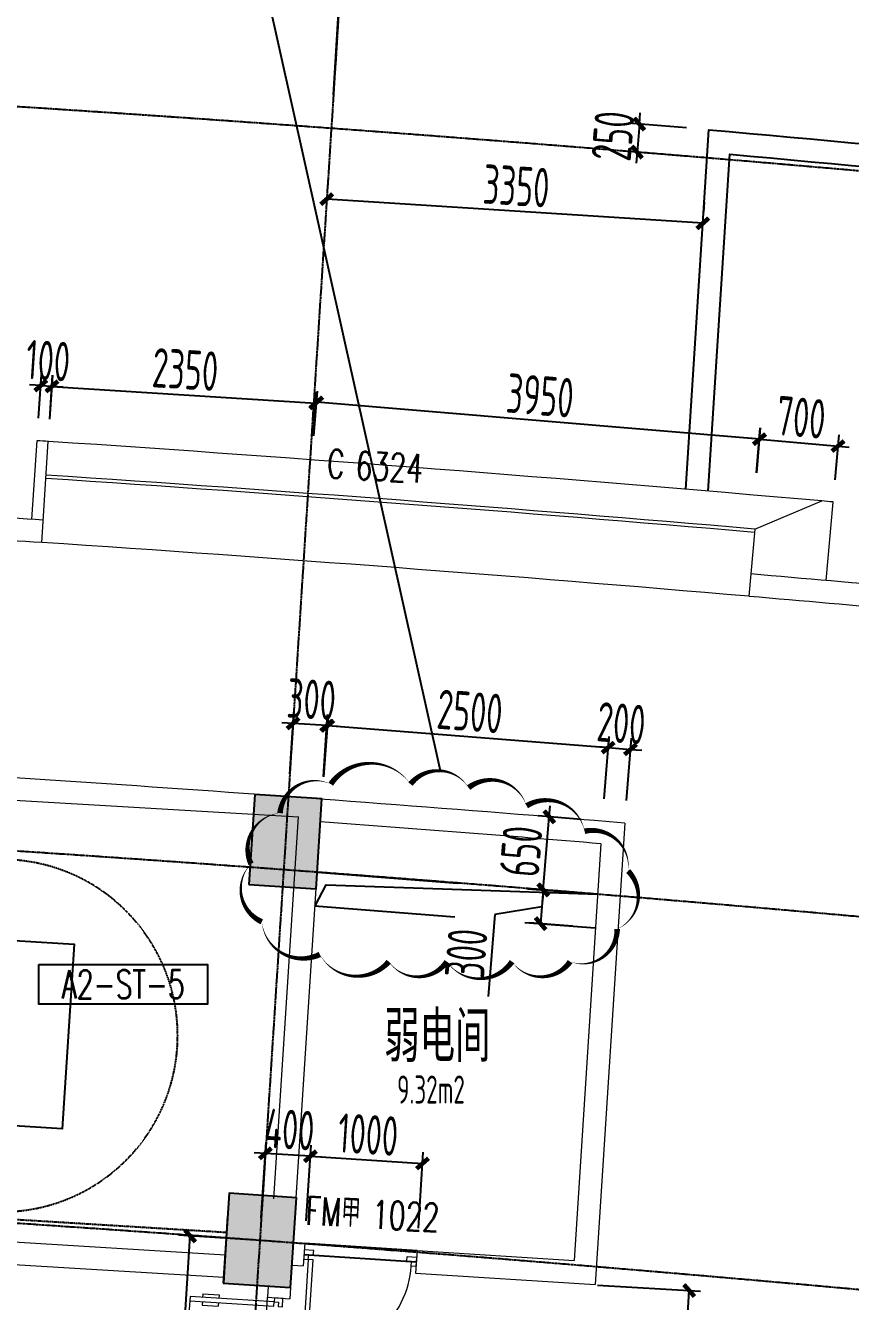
# Model space of a CAD drawing. Header units: millimetres. Extents: x 11515858 to 24947533, y -12784974 to -6116114.
# Drawn here: x 11799658 to 11806993, y -6382167 to -6370831 of the extents above; entities that cross this region are included whole.
import ezdxf
from ezdxf.enums import TextEntityAlignment as Align

# ---------------------------------------------------------------- set-up
doc = ezdxf.new("R2010")
doc.units = ezdxf.units.MM
doc.header["$LTSCALE"] = 10
for name, pattern in [('A2-RG-AXIS$0$CENTER', [2, 1.25, -0.25, 0.25, -0.25]), ('A2-RG-AXIS$0$DOTE', [2.42, 2, -0.2, 0.02, -0.2]), ('A2-RI-F2$0$DOT2', [0.125, 0, -0.125]), ('A2-RI-F2$0$HIDDEN', [0.375, 0.25, -0.125]), ('A2-RV-F2$0$HIDDEN', [0.375, 0.25, -0.125])]:
    doc.linetypes.add(name, pattern=pattern)
for name, color, linetype in [('A2-RB-F2$0$$34$A-DIMS-100', 1, 'Continuous'), ('A2-RB-F2$0$A-DIMS-100', 1, 'Continuous'), ('A2-RD-F2$0$A-1-1-X-toilel$0$A-FIXT', 55, 'Continuous'), ('A2-RG-AXIS$0$A-AXIS', 1, 'Continuous'), ('A2-RG-AXIS$0$A-DIMS-100', 1, 'Continuous'), ('A2-RG-AXIS$0$A-GRID', 1, 'A2-RG-AXIS$0$CENTER'), ('A2-RI-F2$0$$1$A-SYMB-NUMB-T', 4, 'Continuous'), ('A2-RI-F2$0$$3$A-SYMB', 4, 'Continuous'), ('A2-RI-F2$0$A-HOLE', 2, 'Continuous'), ('A2-RI-F2$0$A-ROOF-EDGE', 2, 'Continuous'), ('A2-RI-F2$0$A-STRS', 50, 'Continuous'), ('A2-RI-F2$0$A-SYMB-AREA', 4, 'Continuous'), ('A2-RI-F2$0$A-SYMB-DOOR', 4, 'Continuous'), ('A2-RI-F2$0$A-SYMB-NAME', 4, 'Continuous'), ('A2-RI-F2$0$A-SYMB-VOID', 35, 'Continuous'), ('A2-RS-F2$0$A-HATH-GRAY', 8, 'Continuous'), ('A2-RS-F2$0$A-WALL-CONC', 6, 'Continuous'), ('A2-RV-F2$0$A-HATH', 9, 'Continuous'), ('A2-RV-F2$0$A-SYMB', 4, 'Continuous'), ('A2-RV-F2$0$AUDIT_D_120618114340-341', 1, 'Continuous')]:
    doc.layers.add(name, color=color, linetype=linetype)
for name, color, linetype, lineweight in [('A2-RI-F2$0$A-DOOR', 32, 'Continuous', 5), ('A2-RI-F2$0$A-FLOR-OTLN', 4, 'A2-RI-F2$0$DOT2', 5), ('A2-RI-F2$0$A-FLOR-STRS', 2, 'Continuous', 5), ('A2-RI-F2$0$A-GLAZ', 140, 'Continuous', 5), ('A2-RI-F2$0$A-WALL', 7, 'Continuous', 5), ('A2-RI-F2$0$ECADI-PARCEL NAMES', 2, 'Continuous', 9)]:
    doc.layers.add(name, color=color, linetype=linetype, lineweight=lineweight)
doc.styles.add('A2-RB-F2$0$$0$XD2008', font='hzs.shx', dxfattribs={"width": 0.7, "bigfont": 'hztxt.shx'})
doc.styles.add('A2-RB-F2$0$XD2008', font='hzs.shx', dxfattribs={"width": 0.7, "bigfont": 'hztxt.shx'})
doc.styles.add('A2-RG-AXIS$0$XD2008', font='hzs.shx', dxfattribs={"width": 0.7, "bigfont": 'hztxt.shx'})
doc.styles.add('A2-RI-F2$0$$1$ECADI-TXT', font='simplex.shx', dxfattribs={"bigfont": 'hztxt.shx'})
doc.styles.add('A2-RI-F2$0$ECADI', font='hzs.shx', dxfattribs={"width": 0.7, "bigfont": 'hztxt.shx'})
doc.styles.add('A2-RI-F2$0$ECADI-TXT', font='simplex.shx', dxfattribs={"bigfont": 'hztxt.shx'})
doc.dimstyles.new('A2-RB-F2$0$$0$XD100$0', dxfattribs={"dimscale": 100, "dimtxt": 3.5, "dimasz": 1, "dimexe": 1, "dimexo": 2, "dimgap": 0.5, "dimtad": 1, "dimdec": 0, "dimdsep": 46, "dimtxsty": 'A2-RB-F2$0$$0$XD2008', "dimblk1": 'A2-RB-F2$0$$20$_ArchTick', "dimblk2": 'A2-RB-F2$0$$20$_ArchTick', "dimsah": 1, "dimcen": 2.5, "dimclrt": 4, "dimaunit": 1, "dimadec": 0, "dimazin": 0, "dimtfac": 1, "dimtdec": 0, "dimtix": 1, "dimtmove": 2, "dimatfit": 3, "dimfxl": 0, "dimtolj": 1, "dimtzin": 0, "dimarcsym": 0})
doc.dimstyles.new('A2-RB-F2$0$XD100$0', dxfattribs={"dimscale": 100, "dimtxt": 3.5, "dimasz": 1, "dimexe": 1, "dimexo": 2, "dimgap": 0.5, "dimtad": 1, "dimdec": 0, "dimdsep": 46, "dimtxsty": 'A2-RB-F2$0$XD2008', "dimblk1": 'A2-RB-F2$0$_ArchTick', "dimblk2": 'A2-RB-F2$0$_ArchTick', "dimsah": 1, "dimcen": 2.5, "dimclrt": 4, "dimaunit": 1, "dimadec": 0, "dimazin": 0, "dimtfac": 1, "dimtdec": 0, "dimtix": 1, "dimtmove": 1, "dimatfit": 3, "dimfxl": 0, "dimtolj": 1, "dimtzin": 0, "dimarcsym": 0})
doc.dimstyles.new('A2-RG-AXIS$0$XD150', dxfattribs={"dimscale": 300, "dimtxt": 2.5, "dimasz": 1.5, "dimexe": 1, "dimexo": 2, "dimgap": 0.5, "dimtad": 1, "dimdec": 0, "dimdsep": 46, "dimtxsty": 'A2-RG-AXIS$0$XD2008', "dimcen": 2.5, "dimclrt": 4, "dimaunit": 1, "dimadec": 3, "dimazin": 0, "dimtfac": 1, "dimtdec": 0, "dimtmove": 2, "dimatfit": 3, "dimfxl": 0, "dimtolj": 1, "dimtzin": 0, "dimarcsym": 0})
doc.dimstyles.new('A2-RG-AXIS$0$XD150$0', dxfattribs={"dimscale": 150, "dimtxt": 2.5, "dimasz": 1, "dimexe": 1, "dimexo": 2, "dimgap": 0.5, "dimtad": 1, "dimdec": 0, "dimdsep": 46, "dimtxsty": 'A2-RG-AXIS$0$XD2008', "dimblk": 'A2-RG-AXIS$0$_ArchTick', "dimcen": 2.5, "dimclrt": 4, "dimaunit": 1, "dimadec": 0, "dimazin": 0, "dimtfac": 1, "dimtdec": 0, "dimtmove": 2, "dimatfit": 3, "dimfxl": 0, "dimtolj": 1, "dimtzin": 0, "dimarcsym": 0})

# ---------------------------------------------------------------- blocks, each defined once
blk = doc.blocks.new('A2-RG-AXIS$0$_ArchTick')
at = {"color": 0, "linetype": 'ByBlock', "const_width": 0.4}
blk.add_lwpolyline([(-0.5, -0.5), (0.5, 0.5)], dxfattribs=at)
blk = doc.blocks.new('*D1242')
at = {"layer": 'A2-RG-AXIS$0$A-DIMS-100', "color": 0, "lineweight": -2, "ltscale": 3, "transparency": 16777216}
for p, q in [((11753070, -6371598), (11752455, -6363872)), ((11854556, -6379588), (11856371, -6372053))]:
    blk.add_line(p, q, dxfattribs=at)
blk.add_arc((11778731, -6694179), 331200, 76.44866, 94.54827, dxfattribs=at)
at = {"layer": 'Defpoints', "color": 0, "ltscale": 3, "transparency": 16777216}
for p in [(11822065, -6365826), (11753093, -6371897), (11854485, -6379879), (11778731, -6694179)]:
    blk.add_point(p, dxfattribs=at)
at = {"layer": 'A2-RG-AXIS$0$A-DIMS-100', "color": 0, "lineweight": -2, "ltscale": 3, "transparency": 16777216, "xscale": 150, "yscale": 150, "zscale": 150}
for p, rotation in [((11752467, -6364022), 184.5482656226652), ((11856336, -6372199), 346.4486630674553)]:
    blk.add_blockref('A2-RG-AXIS$0$_ArchTick', p, dxfattribs=dict(at, rotation=rotation))
at = {"layer": 'A2-RG-AXIS$0$A-DIMS-100', "color": 4, "ltscale": 3, "transparency": 16777216, "insert": (11804749, -6363703), "char_height": 375, "attachment_point": 5, "rotation": 355.4985, "style": 'A2-RG-AXIS$0$XD2008'}
blk.add_mtext('\\A1;18°5\'59"', dxfattribs=at)
blk = doc.blocks.new('*D1285')
at = {"layer": 'A2-RG-AXIS$0$A-AXIS', "color": 0, "lineweight": -2, "ltscale": 3, "transparency": 16777216}
for p, q in [((11794812, -6370979), (11795179, -6365018)), ((11795170, -6365167), (11802753, -6365634)), ((11802395, -6371445), (11802762, -6365484))]:
    blk.add_line(p, q, dxfattribs=at)
at = {"layer": 'Defpoints', "color": 0, "ltscale": 3, "transparency": 16777216}
for p in [(11802753, -6365634), (11794794, -6371278), (11802377, -6371745)]:
    blk.add_point(p, dxfattribs=at)
at = {"layer": 'A2-RG-AXIS$0$A-AXIS', "color": 0, "lineweight": -2, "ltscale": 3, "transparency": 16777216, "xscale": 150, "yscale": 150, "zscale": 150}
for p, rotation in [((11795170, -6365167), 176.4788938020491), ((11802753, -6365634), 356.4788938020491)]:
    blk.add_blockref('A2-RG-AXIS$0$_ArchTick', p, dxfattribs=dict(at, rotation=rotation))
at = {"layer": 'A2-RG-AXIS$0$A-AXIS', "color": 4, "ltscale": 3, "transparency": 16777216, "insert": (11798977, -6365139), "char_height": 375, "attachment_point": 5, "rotation": 356.4789, "style": 'A2-RG-AXIS$0$XD2008'}
blk.add_mtext('\\A1;7598', dxfattribs=at)
blk = doc.blocks.new('A2-RV-F2')
at = {"layer": 'A2-RV-F2$0$A-HATH', "linetype": 'A2-RV-F2$0$HIDDEN'}
blk.add_line((11801444, -6381555), (11794460, -6381128), dxfattribs=at)
at = {"layer": 'A2-RV-F2$0$A-SYMB', "linetype": 'A2-RV-F2$0$HIDDEN'}
blk.add_arc((11799446, -6379805), 1565, 266.3212, 86.3212, dxfattribs=at)
at = {"layer": 'A2-RV-F2$0$AUDIT_D_120618114340-341'}
blk.add_lwpolyline([(11796706, -6378786), (11800091, -6378993), (11799985, -6380632), (11798557, -6380545)], dxfattribs=at)
blk = doc.blocks.new('A2-RB-F2$0$$20$_ArchTick')
at = {"color": 0, "linetype": 'ByBlock', "const_width": 0.4}
blk.add_lwpolyline([(-0.5, -0.5), (0.5, 0.5)], dxfattribs=at)
blk = doc.blocks.new('*D1564')
at = {"layer": 'A2-RB-F2$0$$34$A-DIMS-100', "color": 0, "lineweight": -2, "ltscale": 3, "transparency": 16777216}
for p, q in [((11801000, -6383481), (11801122, -6381585)), ((11801841, -6381631), (11801022, -6381578)), ((11801719, -6383527), (11800900, -6383475))]:
    blk.add_line(p, q, dxfattribs=at)
at = {"layer": 'Defpoints', "color": 0, "ltscale": 3, "transparency": 16777216}
for p in [(11801122, -6381585), (11802041, -6381644), (11801919, -6383540)]:
    blk.add_point(p, dxfattribs=at)
at = {"layer": 'A2-RB-F2$0$$34$A-DIMS-100', "color": 0, "lineweight": -2, "ltscale": 3, "transparency": 16777216, "xscale": 100, "yscale": 100, "zscale": 100}
for p, rotation in [((11801122, -6381585), 86.3211735639915), ((11801000, -6383481), 266.3211735639915)]:
    blk.add_blockref('A2-RB-F2$0$$20$_ArchTick', p, dxfattribs=dict(at, rotation=rotation))
at = {"layer": 'A2-RB-F2$0$$34$A-DIMS-100', "color": 4, "ltscale": 3, "transparency": 16777216, "insert": (11800836, -6382518), "char_height": 350, "attachment_point": 5, "rotation": 86.3212, "style": 'A2-RB-F2$0$$0$XD2008'}
blk.add_mtext('\\A1;1900', dxfattribs=at)
blk = doc.blocks.new('A2-RB-F2$0$_ArchTick')
at = {"color": 0, "linetype": 'ByBlock', "const_width": 0.4}
blk.add_lwpolyline([(-0.5, -0.5), (0.5, 0.5)], dxfattribs=at)
blk = doc.blocks.new('*D1750')
at = {"layer": 'A2-RB-F2$0$A-DIMS-100', "color": 0, "lineweight": -2, "transparency": 16777216}
for p, q in [((11804745, -6382022), (11805659, -6382076)), ((11805469, -6383568), (11805559, -6382070)), ((11804655, -6383519), (11805569, -6383574))]:
    blk.add_line(p, q, dxfattribs=at)
at = {"layer": 'Defpoints', "color": 0, "transparency": 16777216}
for p in [(11804545, -6382010), (11805559, -6382070), (11804456, -6383507)]:
    blk.add_point(p, dxfattribs=at)
at = {"layer": 'A2-RB-F2$0$A-DIMS-100', "color": 0, "lineweight": -2, "transparency": 16777216, "xscale": 100, "yscale": 100, "zscale": 100}
for p, rotation in [((11805559, -6382070), 86.5812170971296), ((11805469, -6383568), 266.5812170971296)]:
    blk.add_blockref('A2-RB-F2$0$_ArchTick', p, dxfattribs=dict(at, rotation=rotation))
at = {"layer": 'A2-RB-F2$0$A-DIMS-100', "color": 4, "transparency": 16777216, "insert": (11805290, -6382806), "char_height": 350, "attachment_point": 5, "rotation": 86.5812, "style": 'A2-RB-F2$0$XD2008'}
blk.add_mtext('\\A1;1500', dxfattribs=at)
blk = doc.blocks.new('*D1591')
at = {"layer": 'A2-RB-F2$0$A-DIMS-100', "color": 0, "lineweight": -2, "transparency": 16777216}
for p, q in [((11802349, -6372185), (11802343, -6372273)), ((11805680, -6372588), (11802336, -6372373)), ((11805692, -6372400), (11805686, -6372488))]:
    blk.add_line(p, q, dxfattribs=at)
at = {"layer": 'Defpoints', "color": 0, "transparency": 16777216}
for p in [(11802336, -6372373), (11802336, -6372385), (11805679, -6372600)]:
    blk.add_point(p, dxfattribs=at)
at = {"layer": 'A2-RB-F2$0$A-DIMS-100', "color": 0, "lineweight": -2, "transparency": 16777216, "xscale": 100, "yscale": 100, "zscale": 100}
for p, rotation in [((11802336, -6372373), 176.3211735638214), ((11805680, -6372588), 356.3211735638215)]:
    blk.add_blockref('A2-RB-F2$0$_ArchTick', p, dxfattribs=dict(at, rotation=rotation))
at = {"layer": 'A2-RB-F2$0$A-DIMS-100', "color": 4, "transparency": 16777216, "insert": (11804022, -6372256), "char_height": 350, "attachment_point": 5, "rotation": 356.3212, "style": 'A2-RB-F2$0$XD2008'}
blk.add_mtext('\\A1;3350', dxfattribs=at)
blk = doc.blocks.new('*D1594')
at = {"layer": 'A2-RB-F2$0$A-DIMS-100', "color": 0, "lineweight": -2, "transparency": 16777216}
for p, q in [((11805534, -6371741), (11805016, -6371697)), ((11805116, -6371706), (11805124, -6371606)), ((11805116, -6371706), (11805095, -6371955)), ((11805513, -6371990), (11804995, -6371947)), ((11805095, -6371955), (11805087, -6372055))]:
    blk.add_line(p, q, dxfattribs=at)
at = {"layer": 'Defpoints', "color": 0, "transparency": 16777216}
for p in [(11805733, -6371757), (11805095, -6371955), (11805712, -6372007)]:
    blk.add_point(p, dxfattribs=at)
at = {"layer": 'A2-RB-F2$0$A-DIMS-100', "color": 0, "lineweight": -2, "transparency": 16777216, "xscale": 100, "yscale": 100, "zscale": 100}
for p, rotation in [((11805116, -6371706), 265.2127439376276), ((11805095, -6371955), 85.21274393762765)]:
    blk.add_blockref('A2-RB-F2$0$_ArchTick', p, dxfattribs=dict(at, rotation=rotation))
at = {"layer": 'A2-RB-F2$0$A-DIMS-100', "color": 4, "transparency": 16777216, "insert": (11804881, -6371812), "char_height": 350, "attachment_point": 5, "rotation": 85.2127, "style": 'A2-RB-F2$0$XD2008'}
blk.add_mtext('\\A1;250', dxfattribs=at)
blk = doc.blocks.new('*D1797')
at = {"layer": 'A2-RB-F2$0$$34$A-DIMS-100', "color": 0, "lineweight": -2, "ltscale": 3, "transparency": 16777216}
for p, q in [((11801754, -6381425), (11801798, -6380751)), ((11801791, -6380851), (11801692, -6380845)), ((11802191, -6380877), (11801791, -6380851)), ((11802154, -6381451), (11802197, -6380777)), ((11802191, -6380877), (11802290, -6380883))]:
    blk.add_line(p, q, dxfattribs=at)
at = {"layer": 'Defpoints', "color": 0, "ltscale": 3, "transparency": 16777216}
for p in [(11801791, -6380851), (11801742, -6381625), (11802141, -6381650)]:
    blk.add_point(p, dxfattribs=at)
at = {"layer": 'A2-RB-F2$0$$34$A-DIMS-100', "color": 0, "lineweight": -2, "ltscale": 3, "transparency": 16777216, "xscale": 100, "yscale": 100, "zscale": 100}
for p, rotation in [((11801791, -6380851), 356.3211735637155), ((11802191, -6380877), 176.3211735637155)]:
    blk.add_blockref('A2-RB-F2$0$$20$_ArchTick', p, dxfattribs=dict(at, rotation=rotation))
at = {"layer": 'A2-RB-F2$0$$34$A-DIMS-100', "color": 4, "ltscale": 3, "transparency": 16777216, "insert": (11802005, -6380639), "char_height": 350, "attachment_point": 5, "rotation": 356.3212, "style": 'A2-RB-F2$0$$0$XD2008'}
blk.add_mtext('\\A1;400', dxfattribs=at)
blk = doc.blocks.new('*D1798')
at = {"layer": 'A2-RB-F2$0$$34$A-DIMS-100', "color": 0, "lineweight": -2, "ltscale": 3, "transparency": 16777216}
for p, q in [((11802154, -6381451), (11802197, -6380777)), ((11802191, -6380877), (11803188, -6380941)), ((11803152, -6381515), (11803195, -6380841))]:
    blk.add_line(p, q, dxfattribs=at)
at = {"layer": 'Defpoints', "color": 0, "ltscale": 3, "transparency": 16777216}
for p in [(11803188, -6380941), (11802141, -6381650), (11803139, -6381714)]:
    blk.add_point(p, dxfattribs=at)
at = {"layer": 'A2-RB-F2$0$$34$A-DIMS-100', "color": 0, "lineweight": -2, "ltscale": 3, "transparency": 16777216, "xscale": 100, "yscale": 100, "zscale": 100}
for p, rotation in [((11802191, -6380877), 176.3211735634282), ((11803188, -6380941), 356.3211735634282)]:
    blk.add_blockref('A2-RB-F2$0$$20$_ArchTick', p, dxfattribs=dict(at, rotation=rotation))
at = {"layer": 'A2-RB-F2$0$$34$A-DIMS-100', "color": 4, "ltscale": 3, "transparency": 16777216, "insert": (11802704, -6380684), "char_height": 350, "attachment_point": 5, "rotation": 356.3212, "style": 'A2-RB-F2$0$$0$XD2008'}
blk.add_mtext('\\A1;1000', dxfattribs=at)
blk = doc.blocks.new('*D1961')
at = {"layer": 'A2-RB-F2$0$A-DIMS-100', "color": 0, "lineweight": -2, "transparency": 16777216}
for p, q in [((11799775, -6374320), (11799801, -6373930)), ((11799875, -6374327), (11799900, -6373936)), ((11799794, -6374029), (11799694, -6374023)), ((11799794, -6374029), (11799894, -6374036)), ((11799894, -6374036), (11799994, -6374042))]:
    blk.add_line(p, q, dxfattribs=at)
at = {"layer": 'Defpoints', "color": 0, "transparency": 16777216}
for p in [(11799894, -6374036), (11799762, -6374520), (11799861, -6374526)]:
    blk.add_point(p, dxfattribs=at)
at = {"layer": 'A2-RB-F2$0$A-DIMS-100', "color": 0, "lineweight": -2, "transparency": 16777216, "xscale": 100, "yscale": 100, "zscale": 100}
for p, rotation in [((11799794, -6374029), 356.2178325645555), ((11799894, -6374036), 176.2178325645555)]:
    blk.add_blockref('A2-RB-F2$0$_ArchTick', p, dxfattribs=dict(at, rotation=rotation))
at = {"layer": 'A2-RB-F2$0$A-DIMS-100', "color": 4, "transparency": 16777216, "insert": (11799859, -6373808), "char_height": 350, "attachment_point": 5, "rotation": 356.2178, "style": 'A2-RB-F2$0$XD2008'}
blk.add_mtext('\\A1;100', dxfattribs=at)
blk = doc.blocks.new('*D1962')
at = {"layer": 'A2-RB-F2$0$A-DIMS-100', "color": 0, "lineweight": -2, "transparency": 16777216}
for p, q in [((11802222, -6374477), (11802255, -6374078)), ((11806183, -6374506), (11802247, -6374178)), ((11806158, -6374804), (11806191, -6374406))]:
    blk.add_line(p, q, dxfattribs=at)
at = {"layer": 'Defpoints', "color": 0, "transparency": 16777216}
for p in [(11802247, -6374178), (11802205, -6374676), (11806142, -6375004)]:
    blk.add_point(p, dxfattribs=at)
at = {"layer": 'A2-RB-F2$0$A-DIMS-100', "color": 0, "lineweight": -2, "transparency": 16777216, "xscale": 100, "yscale": 100, "zscale": 100}
for p, rotation in [((11802247, -6374178), 175.2410766052132), ((11806183, -6374506), 355.2410766052132)]:
    blk.add_blockref('A2-RB-F2$0$_ArchTick', p, dxfattribs=dict(at, rotation=rotation))
at = {"layer": 'A2-RB-F2$0$A-DIMS-100', "color": 4, "transparency": 16777216, "insert": (11804234, -6374118), "char_height": 350, "attachment_point": 5, "rotation": 355.2411, "style": 'A2-RB-F2$0$XD2008'}
blk.add_mtext('\\A1;3950', dxfattribs=at)
blk = doc.blocks.new('*D1963')
at = {"layer": 'A2-RB-F2$0$A-DIMS-100', "color": 0, "lineweight": -2, "transparency": 16777216}
for p, q in [((11806159, -6374804), (11806194, -6374406)), ((11806185, -6374506), (11806086, -6374497)), ((11806185, -6374506), (11806882, -6374567)), ((11806856, -6374866), (11806891, -6374467)), ((11806882, -6374567), (11806982, -6374576))]:
    blk.add_line(p, q, dxfattribs=at)
at = {"layer": 'Defpoints', "color": 0, "transparency": 16777216}
for p in [(11806882, -6374567), (11806142, -6375004), (11806839, -6375065)]:
    blk.add_point(p, dxfattribs=at)
at = {"layer": 'A2-RB-F2$0$A-DIMS-100', "color": 0, "lineweight": -2, "transparency": 16777216, "xscale": 100, "yscale": 100, "zscale": 100}
for p, rotation in [((11806185, -6374506), 354.9921464003125), ((11806882, -6374567), 174.9921464003125)]:
    blk.add_blockref('A2-RB-F2$0$_ArchTick', p, dxfattribs=dict(at, rotation=rotation))
at = {"layer": 'A2-RB-F2$0$A-DIMS-100', "color": 4, "transparency": 16777216, "insert": (11806554, -6374312), "char_height": 350, "attachment_point": 5, "rotation": 354.9921, "style": 'A2-RB-F2$0$XD2008'}
blk.add_mtext('\\A1;700', dxfattribs=at)
blk = doc.blocks.new('*D1964')
at = {"layer": 'A2-RB-F2$0$A-DIMS-100', "color": 0, "lineweight": -2, "transparency": 16777216}
for p, q in [((11799874, -6374327), (11799899, -6373937)), ((11799893, -6374037), (11802238, -6374187)), ((11802219, -6374477), (11802244, -6374087))]:
    blk.add_line(p, q, dxfattribs=at)
at = {"layer": 'Defpoints', "color": 0, "transparency": 16777216}
for p in [(11802238, -6374187), (11799861, -6374526), (11802206, -6374676)]:
    blk.add_point(p, dxfattribs=at)
at = {"layer": 'A2-RB-F2$0$A-DIMS-100', "color": 0, "lineweight": -2, "transparency": 16777216, "xscale": 100, "yscale": 100, "zscale": 100}
for p, rotation in [((11799893, -6374037), 176.3463254360431), ((11802238, -6374187), 356.3463254360431)]:
    blk.add_blockref('A2-RB-F2$0$_ArchTick', p, dxfattribs=dict(at, rotation=rotation))
at = {"layer": 'A2-RB-F2$0$A-DIMS-100', "color": 4, "transparency": 16777216, "insert": (11801079, -6373887), "char_height": 350, "attachment_point": 5, "rotation": 356.3463, "style": 'A2-RB-F2$0$XD2008'}
blk.add_mtext('\\A1;2350', dxfattribs=at)
blk = doc.blocks.new('*D1437')
at = {"layer": 'A2-RB-F2$0$A-DIMS-100', "color": 0, "lineweight": -2, "transparency": 16777216}
for p, q in [((11804546, -6378533), (11804161, -6378503)), ((11804261, -6378511), (11804238, -6378810)), ((11803830, -6378728), (11803773, -6379456)), ((11804249, -6378661), (11803830, -6378728)), ((11804522, -6378832), (11804138, -6378802))]:
    blk.add_line(p, q, dxfattribs=at)
at = {"layer": 'Defpoints', "color": 0, "transparency": 16777216}
for p in [(11804745, -6378549), (11804238, -6378810), (11804722, -6378848)]:
    blk.add_point(p, dxfattribs=at)
at = {"layer": 'A2-RB-F2$0$A-DIMS-100', "color": 0, "lineweight": -2, "transparency": 16777216, "xscale": 100, "yscale": 100, "zscale": 100}
for p, rotation in [((11804261, -6378511), 85.51445420286703), ((11804238, -6378810), 265.514454202867)]:
    blk.add_blockref('A2-RB-F2$0$_ArchTick', p, dxfattribs=dict(at, rotation=rotation))
at = {"layer": 'A2-RB-F2$0$A-DIMS-100', "color": 4, "transparency": 16777216, "insert": (11803577, -6379074), "char_height": 350, "attachment_point": 5, "rotation": 85.5145, "style": 'A2-RB-F2$0$XD2008'}
blk.add_mtext('\\A1;300', dxfattribs=at)
blk = doc.blocks.new('*D1438')
at = {"layer": 'A2-RB-F2$0$A-DIMS-100', "color": 0, "lineweight": -2, "transparency": 16777216}
for p, q in [((11804315, -6377861), (11804323, -6377762)), ((11804599, -6377885), (11804215, -6377853)), ((11804262, -6378509), (11804315, -6377861)), ((11804546, -6378533), (11804162, -6378501)), ((11804262, -6378509), (11804254, -6378609))]:
    blk.add_line(p, q, dxfattribs=at)
at = {"layer": 'Defpoints', "color": 0, "transparency": 16777216}
for p in [(11804315, -6377861), (11804799, -6377901), (11804745, -6378549)]:
    blk.add_point(p, dxfattribs=at)
at = {"layer": 'A2-RB-F2$0$A-DIMS-100', "color": 0, "lineweight": -2, "transparency": 16777216, "xscale": 100, "yscale": 100, "zscale": 100}
for p, rotation in [((11804315, -6377861), 265.2882873875389), ((11804262, -6378509), 85.28828738753896)]:
    blk.add_blockref('A2-RB-F2$0$_ArchTick', p, dxfattribs=dict(at, rotation=rotation))
at = {"layer": 'A2-RB-F2$0$A-DIMS-100', "color": 4, "transparency": 16777216, "insert": (11804064, -6378167), "char_height": 350, "attachment_point": 5, "rotation": 85.2883, "style": 'A2-RB-F2$0$XD2008'}
blk.add_mtext('\\A1;650', dxfattribs=at)
blk = doc.blocks.new('*D1439')
at = {"layer": 'A2-RB-F2$0$A-DIMS-100', "color": 0, "lineweight": -2, "transparency": 16777216}
for p, q in [((11804838, -6377246), (11804738, -6377239)), ((11804802, -6377702), (11804846, -6377147)), ((11804838, -6377246), (11805037, -6377262)), ((11805002, -6377717), (11805045, -6377162)), ((11805037, -6377262), (11805137, -6377270))]:
    blk.add_line(p, q, dxfattribs=at)
at = {"layer": 'Defpoints', "color": 0, "transparency": 16777216}
for p in [(11805037, -6377262), (11804787, -6377901), (11804986, -6377917)]:
    blk.add_point(p, dxfattribs=at)
at = {"layer": 'A2-RB-F2$0$A-DIMS-100', "color": 0, "lineweight": -2, "transparency": 16777216, "xscale": 100, "yscale": 100, "zscale": 100}
for p, rotation in [((11804838, -6377246), 355.5251322163591), ((11805037, -6377262), 175.525132216359)]:
    blk.add_blockref('A2-RB-F2$0$_ArchTick', p, dxfattribs=dict(at, rotation=rotation))
at = {"layer": 'A2-RB-F2$0$A-DIMS-100', "color": 4, "transparency": 16777216, "insert": (11804955, -6377030), "char_height": 350, "attachment_point": 5, "rotation": 355.5251, "style": 'A2-RB-F2$0$XD2008'}
blk.add_mtext('\\A1;200', dxfattribs=at)
blk = doc.blocks.new('*D1440')
at = {"layer": 'A2-RB-F2$0$A-DIMS-100', "color": 0, "lineweight": -2, "transparency": 16777216}
for p, q in [((11802037, -6377031), (11801937, -6377025)), ((11802008, -6377483), (11802043, -6376932)), ((11802307, -6377502), (11802343, -6376951)), ((11802336, -6377051), (11802037, -6377031)), ((11802336, -6377051), (11802436, -6377057))]:
    blk.add_line(p, q, dxfattribs=at)
at = {"layer": 'Defpoints', "color": 0, "transparency": 16777216}
for p in [(11802037, -6377031), (11801995, -6377683), (11802294, -6377702)]:
    blk.add_point(p, dxfattribs=at)
at = {"layer": 'A2-RB-F2$0$A-DIMS-100', "color": 0, "lineweight": -2, "transparency": 16777216, "xscale": 100, "yscale": 100, "zscale": 100}
for p, rotation in [((11802037, -6377031), 356.3211735637317), ((11802336, -6377051), 176.3211735637317)]:
    blk.add_blockref('A2-RB-F2$0$_ArchTick', p, dxfattribs=dict(at, rotation=rotation))
at = {"layer": 'A2-RB-F2$0$A-DIMS-100', "color": 4, "transparency": 16777216, "insert": (11802201, -6376817), "char_height": 350, "attachment_point": 5, "rotation": 356.3212, "style": 'A2-RB-F2$0$XD2008'}
blk.add_mtext('\\A1;300', dxfattribs=at)
blk = doc.blocks.new('*D1441')
at = {"layer": 'A2-RB-F2$0$A-DIMS-100', "color": 0, "lineweight": -2, "transparency": 16777216}
for p, q in [((11802310, -6377507), (11802353, -6376952)), ((11802345, -6377051), (11804838, -6377246)), ((11804802, -6377702), (11804846, -6377147))]:
    blk.add_line(p, q, dxfattribs=at)
at = {"layer": 'Defpoints', "color": 0, "transparency": 16777216}
for p in [(11804838, -6377246), (11802294, -6377706), (11804787, -6377901)]:
    blk.add_point(p, dxfattribs=at)
at = {"layer": 'A2-RB-F2$0$A-DIMS-100', "color": 0, "lineweight": -2, "transparency": 16777216, "xscale": 100, "yscale": 100, "zscale": 100}
for p, rotation in [((11802345, -6377051), 175.5251320610947), ((11804838, -6377246), 355.5251320610947)]:
    blk.add_blockref('A2-RB-F2$0$_ArchTick', p, dxfattribs=dict(at, rotation=rotation))
at = {"layer": 'A2-RB-F2$0$A-DIMS-100', "color": 4, "transparency": 16777216, "insert": (11803609, -6376925), "char_height": 350, "attachment_point": 5, "rotation": 355.5251, "style": 'A2-RB-F2$0$XD2008'}
blk.add_mtext('\\A1;2500', dxfattribs=at)
blk = doc.blocks.new('A2-RD-F2')
at = {"layer": 'A2-RD-F2$0$A-1-1-X-toilel$0$A-FIXT'}
blk.add_line((11801455, -6381406), (11801418, -6382005), dxfattribs=at)
blk = doc.blocks.new('A2-RS-F2')
at = {"layer": 'A2-RS-F2$0$A-HATH-GRAY', "ltscale": 3}
h = blk.add_hatch(color=256, dxfattribs=at)
h.paths.add_polyline_path([(11780371, -6378133), (11781371, -6378140), (11781380, -6376840), (11780380, -6376833)])
h.paths.add_polyline_path([(11771295, -6378216), (11772295, -6378194), (11772267, -6376895), (11771267, -6376916)])
h.paths.add_polyline_path([(11789445, -6378310), (11790445, -6378346), (11790491, -6377046), (11789491, -6377011)])
h.paths.add_polyline_path([(11794061, -6377996), (11794660, -6378034), (11794711, -6377236), (11794112, -6377197)])
h.paths.add_polyline_path([(11762226, -6378560), (11763225, -6378509), (11763159, -6377211), (11762160, -6377261)])
h.paths.add_polyline_path([(11756054, -6378846), (11756851, -6378783), (11756756, -6377587), (11755959, -6377650)])
h.paths.add_polyline_path([(11801644, -6378462), (11802243, -6378500), (11802294, -6377702), (11801696, -6377663)])
h.paths.add_polyline_path([(11751557, -6379698), (11752355, -6379635), (11752220, -6377940), (11751422, -6378003)])
h.paths.add_polyline_path([(11807664, -6379406), (11808460, -6379480), (11808572, -6378285), (11807775, -6378211)])
h.paths.add_polyline_path([(11816585, -6380403), (11817577, -6380525), (11817736, -6379235), (11816743, -6379113)])
h.paths.add_polyline_path([(11825579, -6381619), (11826568, -6381768), (11826763, -6380483), (11825774, -6380333)])
h.paths.add_polyline_path([(11793833, -6381539), (11794432, -6381577), (11794483, -6380779), (11793885, -6380740)])
h.paths.add_polyline_path([(11801417, -6382005), (11802015, -6382043), (11802067, -6381245), (11801468, -6381206)])
h.paths.add_polyline_path([(11834536, -6383085), (11835520, -6383263), (11835752, -6381984), (11834768, -6381806)])
h.paths.add_polyline_path([(11843442, -6384837), (11844420, -6385043), (11844688, -6383771), (11843710, -6383565)])
h.paths.add_polyline_path([(11849707, -6386048), (11850486, -6386227), (11850721, -6385255), (11849941, -6385076)])
h.paths.add_polyline_path([(11756691, -6386871), (11757489, -6386806), (11757394, -6385612), (11756597, -6385675)])
h.paths.add_polyline_path([(11752176, -6387474), (11752973, -6387410), (11752838, -6385716), (11752041, -6385779)])
h.paths.add_polyline_path([(11854132, -6387107), (11854912, -6387286), (11855146, -6386314), (11854366, -6386134)])
h.paths.add_polyline_path([(11793236, -6390821), (11793835, -6390859), (11793887, -6390061), (11793288, -6390022)])
h.paths.add_polyline_path([(11800820, -6391286), (11801419, -6391324), (11801470, -6390526), (11800871, -6390487)])
h.paths.add_polyline_path([(11847832, -6393825), (11848612, -6394005), (11848846, -6393033), (11848067, -6392853)])
h.paths.add_polyline_path([(11780263, -6394032), (11781263, -6394039), (11781272, -6392739), (11780272, -6392732)])
h.paths.add_polyline_path([(11771644, -6394112), (11772644, -6394090), (11772615, -6392791), (11771616, -6392812)])
h.paths.add_polyline_path([(11788881, -6394200), (11789880, -6394236), (11789926, -6392936), (11788927, -6392901)])
h.paths.add_polyline_path([(11793009, -6394364), (11793607, -6394402), (11793659, -6393604), (11793060, -6393565)])
h.paths.add_polyline_path([(11763031, -6394440), (11764030, -6394389), (11763964, -6393090), (11762965, -6393141)])
h.paths.add_polyline_path([(11757323, -6394797), (11758120, -6394731), (11758025, -6393537), (11757227, -6393600)])
h.paths.add_polyline_path([(11800592, -6394829), (11801191, -6394867), (11801242, -6394069), (11800643, -6394030)])
h.paths.add_polyline_path([(11852257, -6394884), (11853037, -6395064), (11853271, -6394091), (11852492, -6393912)])
h.paths.add_polyline_path([(11752786, -6395149), (11753584, -6395086), (11753449, -6393391), (11752652, -6393455)])
h.paths.add_polyline_path([(11806189, -6395237), (11806985, -6395311), (11807096, -6394116), (11806300, -6394042)])
h.paths.add_polyline_path([(11814656, -6396186), (11815648, -6396307), (11815806, -6395017), (11814813, -6394896)])
h.paths.add_polyline_path([(11823198, -6397340), (11824186, -6397490), (11824381, -6396205), (11823392, -6396055)])
h.paths.add_polyline_path([(11831682, -6398729), (11832663, -6398921), (11832913, -6397645), (11831931, -6397453)])
h.paths.add_polyline_path([(11840164, -6400383), (11841142, -6400589), (11841411, -6399317), (11840432, -6399110)])
edge = h.paths.add_edge_path()
edge.add_arc((11772286, -6400549), 450, 0, 360)
edge = h.paths.add_edge_path()
edge.add_arc((11789152, -6400664), 450, 0, 360)
edge = h.paths.add_edge_path()
edge.add_arc((11763857, -6400856), 450, 0, 360)
h.paths.add_polyline_path([(11845946, -6401652), (11846725, -6401831), (11846960, -6400859), (11846180, -6400679)])
edge = h.paths.add_edge_path()
edge.add_arc((11797576, -6401084), 450, 0, 360)
edge = h.paths.add_edge_path()
edge.add_arc((11755441, -6401404), 451, 0, 360)
edge = h.paths.add_edge_path()
edge.add_arc((11805984, -6401746), 450, 0, 360)
h.paths.add_polyline_path([(11850371, -6402710), (11851151, -6402890), (11851385, -6401917), (11850605, -6401738)])
edge = h.paths.add_edge_path()
edge.add_arc((11814369, -6402649), 450, 0, 360)
edge = h.paths.add_edge_path()
edge.add_arc((11822726, -6403793), 450, 0, 360)
edge = h.paths.add_edge_path()
edge.add_arc((11831046, -6405176), 450, 0, 360)
edge = h.paths.add_edge_path()
edge.add_arc((11839323, -6406797), 451, 0, 360)
edge = h.paths.add_edge_path()
edge.add_arc((11847549, -6408655), 451, 0, 360)
edge = h.paths.add_edge_path()
edge.add_arc((11780719, -6400485), 450, 0, 360)
at = {"layer": 'A2-RS-F2$0$A-WALL-CONC'}
for points in [[(11801644, -6378462), (11802243, -6378500), (11802294, -6377702), (11801696, -6377663)], [(11801417, -6382005), (11802015, -6382043), (11802067, -6381245), (11801468, -6381206)]]:
    blk.add_3dface(points, dxfattribs=at)
blk = doc.blocks.new('A2-RI-F2$0$Big Bay 1')
at = {"layer": 'A2-RI-F2$0$A-FLOR-OTLN', "linetype": 'Continuous'}
for radius, start in [(320350, 84.98421), (319450, 85.08669)]:
    blk.add_arc((-21072, -318754), radius, start, 86.21783, dxfattribs=at)
at = {"layer": 'A2-RI-F2$0$A-GLAZ'}
for radius, start in [(320020, 85.08669), (320050, 85.08652)]:
    blk.add_arc((-21072, -318754), radius, start, 86.21783, dxfattribs=at)
at = {"layer": 'A2-RI-F2$0$A-WALL'}
for p, q in [((-87, 206), (-40, 905)), ((0, 0), (59, 898)), ((6340, 119), (6936, 369)), ((6975, -337), (7036, 360)), ((6340, 119), (6288, -478))]:
    blk.add_line(p, q, dxfattribs=at)
for start, end in [(86.21783, 86.23572), (84.96632, 84.98421)]:
    blk.add_arc((-21072, -318754), 320350, start, end, dxfattribs=at)
blk = doc.blocks.new('A2-RI-F2$0$door-1000')
for p, q in [((0.649, 0.647), (0.708, 0.706)), ((0.708, 0.706), (0.708, 0.706)), ((0.708, 0.706), (0.767, 0.647)), ((0.679, 0.618), (0.649, 0.647)), ((0.708, 0.647), (0.679, 0.618)), ((0.738, 0.617), (0.708, 0.647)), ((0.767, 0.647), (0.738, 0.617)), ((0.059, 0.059), (0, 0)), ((0, 0), (0.059, -0.059)), ((0, 0), (0, 0)), ((0.088, 0.029), (0.059, 0.059)), ((0.059, 0), (0.088, 0.029)), ((0.088, -0.03), (0.059, 0)), ((0.059, -0.059), (0.088, -0.03)), ((0.118, 0), (0.088, -0.03)), ((0.088, -0.03), (0.677, -0.62)), ((0.706, -0.59), (0.118, 0)), ((0.451, -0.443), (0.476, -0.418)), ((0.505, -0.389), (0.53, -0.364)), ((0.564, -0.557), (0.589, -0.532)), ((0.618, -0.502), (0.643, -0.477)), ((0.677, -0.62), (0.706, -0.59))]:
    blk.add_line(p, q)
at = {"lineweight": 13}
for p, q in [((0.564, -0.557), (0.451, -0.443)), ((0.643, -0.477), (0.53, -0.364))]:
    blk.add_line(p, q, dxfattribs=at)
blk.add_arc((0.148, 0.028), 0.833, 312.035, 44.9727, dxfattribs=at)
blk = doc.blocks.new('A2-RI-F2$0$5erhfh')
at = {"layer": 'A2-RI-F2$0$A-SYMB-AREA', "style": 'A2-RI-F2$0$ECADI', "width": 0.7}
blk.add_attdef('340M2', text='', height=2.5, dxfattribs=at).set_placement((0, 1.25), align=Align.MIDDLE_LEFT)
at = {"layer": 'A2-RI-F2$0$A-SYMB-NAME', "style": 'A2-RI-F2$0$ECADI', "width": 0.7}
blk.add_attdef('CHINESENAME', (-12.29, 3.09), '', height=4.5, dxfattribs=at)
blk = doc.blocks.new('A2-RI-F2$0$$1$ECADI-TAG-CODE')
at = {"layer": 'A2-RI-F2$0$$1$A-SYMB-NUMB-T', "color": 1}
blk.add_lwpolyline([(0, 3.5), (15, 3.5), (15, 0), (0, 0)], close=True, dxfattribs=at)
at = {"layer": 'A2-RI-F2$0$$1$A-SYMB-NUMB-T', "style": 'A2-RI-F2$0$$1$ECADI-TXT', "width": 0.7}
blk.add_attdef('CODE', text='', height=2.5, dxfattribs=at).set_placement((7.5, 1.75), align=Align.MIDDLE_CENTER)
blk = doc.blocks.new('A2-RI-F2$0$ECADI-TAG-DOOR')
blk = doc.blocks.new('A2-RG-AXIS')
at = {"layer": 'A2-RG-AXIS$0$A-GRID', "linetype": 'A2-RG-AXIS$0$DOTE'}
blk.add_line((11802922, -6363265.7), (11800933.1, -6394199.2), dxfattribs=at)
for radius in [323300, 316700, 313400]:
    blk.add_arc((11778730.7, -6694178.7), radius, 75.589285, 95.407644, dxfattribs=at)
at = {"layer": 'A2-RG-AXIS$0$A-AXIS', "ltscale": 3}
dim = blk.add_aligned_dim(p1=(11794793.5, -6371278), p2=(11802376.9, -6371744.6), distance=6122.3, dimstyle='A2-RG-AXIS$0$XD150$0', dxfattribs=at)
dim.commit()
dim.dimension.update_dxf_attribs({"geometry": '*D1285', "text_midpoint": (11798977.3, -6365138.5)})
at = {"layer": 'A2-RG-AXIS$0$A-DIMS-100', "ltscale": 3}
dim = blk.add_angular_dim_3p(base=(11822064.9, -6365825.9), center=(11778730.7, -6694178.7), p1=(11854485.2, -6379879.3), p2=(11753093.4, -6371896.8), dimstyle='A2-RG-AXIS$0$XD150', override={"dimscale": 150, "dimasz": 1, "dimblk": 'A2-RG-AXIS$0$_ArchTick', "dimadec": 4}, dxfattribs=at)
dim.commit()
dim.dimension.update_dxf_attribs({"geometry": '*D1242', "text_midpoint": (11804748.6, -6363703.1)})
blk = doc.blocks.new('A2-RB-F2')
at = {"layer": 'A2-RB-F2$0$$34$A-DIMS-100', "ltscale": 3}
for p1, p2, distance, picture, middle in [((11802140.8, -6381650.3), (11801741.6, -6381624.6), -775.2, '*D1797', (11802005.4, -6380639.3)), ((11802140.8, -6381650.3), (11803138.7, -6381714.4), 775.2, '*D1798', (11802703.9, -6380684.2)), ((11801919.1, -6383540.1), (11802041, -6381643.9), 920.9, '*D1564', (11800836.5, -6382518.5))]:
    dim = blk.add_aligned_dim(p1=p1, p2=p2, distance=distance, dimstyle='A2-RB-F2$0$$0$XD100$0', dxfattribs=at)
    dim.commit()
    dim.dimension.update_dxf_attribs({"geometry": picture, "text_midpoint": middle})
at = {"layer": 'A2-RB-F2$0$A-DIMS-100'}
for p1, p2, distance, picture, middle in [((11805733, -6371757.5), (11805712.1, -6372006.6), -619.1, '*D1594', (11804881.3, -6371811.6)), ((11805678.8, -6372599.7), (11802335.7, -6372384.8), -11.8, '*D1591', (11804022.5, -6372255.9)), ((11799761.6, -6374519.8), (11799861.4, -6374526.4), 491.6, '*D1961', (11799858.7, -6373808.1)), ((11799861.4, -6374526.4), (11802206.4, -6374676.2), 490.6, '*D1964', (11801079.5, -6373887.2)), ((11806141.6, -6375003.7), (11802205.4, -6374676), -499.9, '*D1962', (11804233.6, -6374117.5)), ((11806141.6, -6375003.7), (11806838.9, -6375064.8), 499.9, '*D1963', (11806553.5, -6374312.2)), ((11802294.5, -6377701.9), (11801995.1, -6377682.6), -652.5, '*D1440', (11802201.1, -6376816.5)), ((11802294.1, -6377706), (11804786.8, -6377901.1), 656.6, '*D1441', (11803609.2, -6376924.6)), ((11804786.8, -6377901.1), (11804986.2, -6377916.7), 656.6, '*D1439', (11804955.3, -6377030)), ((11804745.2, -6378549), (11804798.6, -6377901.2), 485.1, '*D1438', (11804064.2, -6378166.7)), ((11804455.6, -6383507.4), (11804545.1, -6382009.8), -1015.7, '*D1750', (11805289.6, -6382805.8))]:
    dim = blk.add_aligned_dim(p1=p1, p2=p2, distance=distance, dimstyle='A2-RB-F2$0$XD100$0', dxfattribs=at)
    dim.commit()
    dim.dimension.update_dxf_attribs({"geometry": picture, "text_midpoint": middle})
dim = blk.add_linear_dim(base=(11804237.5, -6378810.1), p1=(11804745.2, -6378549), p2=(11804721.7, -6378848.1), angle=265.51445, dimstyle='A2-RB-F2$0$XD100$0', dxfattribs=at)
dim.commit()
dim.dimension.update_dxf_attribs({"geometry": '*D1437', "text_midpoint": (11803825.8, -6378777.8), "dimtype": 129})
blk = doc.blocks.new('A2-RI-F2')
at = {"layer": 'A2-RI-F2$0$A-HOLE', "linetype": 'A2-RI-F2$0$HIDDEN', "ltscale": 500}
for p, q in [((11802253, -6378353), (11804745, -6378549)), ((11802229, -6378653), (11804722, -6378848))]:
    blk.add_line(p, q, dxfattribs=at)
at = {"layer": 'A2-RI-F2$0$A-ROOF-EDGE'}
for points in [[(11805528, -6374951), (11805733, -6371757, -0.006311), (11817297, -6372935), (11817357, -6372439, -0.024818), (11849206, -6377885), (11848174, -6382163)], [(11805727, -6374968), (11805919, -6371975, -0.006307), (11817471, -6373156), (11817532, -6372662, -0.024061), (11848967, -6378022), (11847979, -6382120)]]:
    blk.add_lwpolyline(points, format="xyb", dxfattribs=at)
at = {"layer": 'A2-RI-F2$0$A-STRS'}
for p, q in [((11802141, -6381650), (11803139, -6381714)), ((11802134, -6381750), (11803132, -6381814))]:
    blk.add_line(p, q, dxfattribs=at)
at = {"layer": 'A2-RI-F2$0$A-SYMB-VOID', "ltscale": 500}
blk.add_lwpolyline([(11802233, -6378653), (11802332, -6378465), (11804745, -6378549)], dxfattribs=at)
at = {"layer": 'A2-RI-F2$0$A-WALL'}
for p, q in [((11796294, -6377522), (11802084, -6377862)), ((11801867, -6381255), (11802084, -6377862)), ((11802066, -6381247), (11802281, -6377904)), ((11804986, -6377917), (11804723, -6382017)), ((11804774, -6378100), (11804536, -6381804)), ((11801432, -6381755), (11794447, -6381328)), ((11801420, -6381955), (11794435, -6381527)), ((11802041, -6381644), (11802141, -6381650)), ((11802141, -6381650), (11802128, -6381850)), ((11803139, -6381714), (11803126, -6381914)), ((11803139, -6381714), (11804536, -6381804)), ((11802028, -6381843), (11802128, -6381850)), ((11803126, -6381914), (11804723, -6382017)), ((11801816, -6382030), (11801809, -6382130)), ((11801809, -6382130), (11802009, -6382143)), ((11802015, -6382043), (11802009, -6382143))]:
    blk.add_line(p, q, dxfattribs=at)
for radius, start, end in [(319650, 86.21796, 86.62933), (319450, 86.21796, 86.62933), (319650, 84.57287, 85.08682), (319450, 84.57287, 85.08682), (317350, 85.25429, 86.82532), (317150, 85.28975, 85.74144)]:
    blk.add_arc((11778731, -6694179), radius, start, end, dxfattribs=at)
at = {"layer": 'A2-RI-F2$0$ECADI-PARCEL NAMES'}
blk.add_line((11801752, -6383028), (11801809, -6382130), dxfattribs=at)
at = {"layer": 'Defpoints', "color": 3}
blk.add_line((11803348, -6377452), (11797759, -6352383), dxfattribs=at)
blk.add_lwpolyline([(11803081, -6377570, 0, 50, 0.520567), (11802372, -6377570, 0, 50, 0.520567), (11802372, -6377570, 0, 50, 0.520567), (11801921, -6377828, 0, 50, 0.520567), (11801921, -6377828, 0, 50, 0.520567), (11801663, -6378279, 0, 50, 0.520567), (11801663, -6378279, 0, 50, 0.520567), (11801759, -6378794, 0, 50, 0.520567), (11801759, -6378794, 0, 50, 0.520567), (11802275, -6379084, 0, 50, 0.520567), (11802275, -6379084, 0, 50, 0.520567), (11802888, -6379148, 0, 50, 0.520567), (11802888, -6379148, 0, 50, 0.520567), (11803404, -6379148, 0, 50, 0.520567), (11803404, -6379148, 0, 50, 0.520567), (11803984, -6379148, 0, 50, 0.520567), (11803984, -6379148, 0, 50, 0.520567), (11804500, -6379148, 0, 50, 0.520567), (11804500, -6379148, 0, 50, 0.520567), (11804919, -6378858, 0, 50, 0.520567), (11804919, -6378858, 0, 50, 0.520567), (11805016, -6378343, 0, 50, 0.520567), (11805016, -6378343, 0, 50, 0.520567), (11804629, -6377989, 0, 50, 0.520567), (11804629, -6377989, 0, 50, 0.520567), (11804113, -6377763, 0, 50, 0.520567), (11804113, -6377763, 0, 50, 0.520567), (11803597, -6377602, 0, 50, 0.520567), (11803597, -6377602, 0, 50, 0.520567), (11803081, -6377570, 0, 0, 0)], format="xyseb", dxfattribs=at)
for name, p in [('A2-RS-F2', (0, 0)), ('A2-RI-F2$0$Big Bay 1', (11799802, -6375424))]:
    blk.add_blockref(name, p)
ref = blk.add_blockref('A2-RI-F2$0$5erhfh', (11804076, -6380348), dxfattribs=dict(xscale=100, yscale=100, zscale=100))
ref.add_attrib('340M2', '9.32m2', (11802962, -6380409), dxfattribs={"layer": 'A2-RI-F2$0$A-SYMB-AREA', "height": 250, "style": 'A2-RI-F2$0$ECADI', "width": 0.7})
ref.add_attrib('CHINESENAME', '弱电间', (11802847, -6380039), dxfattribs={"layer": 'A2-RI-F2$0$A-SYMB-NAME', "height": 450, "style": 'A2-RI-F2$0$ECADI', "width": 0.7})
at = {"layer": 'A2-RI-F2$0$$3$A-SYMB', "xscale": 100.0000000093132, "yscale": 100.0000000093132, "zscale": 100.0000000093132}
blk.add_blockref('A2-RI-F2$0$$1$ECADI-TAG-CODE', (11799776, -6379524), dxfattribs=at).add_auto_attribs({'CODE': 'A2-ST-5'})
at = {"layer": 'A2-RI-F2$0$A-DOOR'}
for p, xscale, yscale, zscale, rotation in [((11802137, -6381708), 1000.000000000789, 1000.000000000789, 1000.000000000789, 311.4201664907814), ((11801947, -6382139), 900.0000000002257, 900.0000000002257, 900.0000000002257, 221.4201664906032)]:
    blk.add_blockref('A2-RI-F2$0$door-1000', p, dxfattribs=dict(at, xscale=xscale, yscale=yscale, zscale=zscale, rotation=rotation))
at = {"layer": 'A2-RI-F2$0$A-FLOR-STRS'}
blk.add_blockref('A2-RG-AXIS', (0, 0), dxfattribs=at)
at = {"layer": 'A2-RI-F2$0$A-STRS', "linetype": 'Continuous'}
blk.add_blockref('A2-RB-F2', (0, 0), dxfattribs=at)
at = {"layer": 'A2-RI-F2$0$A-SYMB-DOOR'}
ref = blk.add_blockref('A2-RI-F2$0$ECADI-TAG-DOOR', (11802684, -6375593), dxfattribs=dict(at, xscale=99.99999999934171, yscale=99.99999999934171, zscale=99.99999999934171, rotation=357.2396036510891))
ref.add_attrib('门窗主编号1', 'C', dxfattribs={"height": 250, "rotation": 357.2396, "style": 'A2-RI-F2$0$ECADI-TXT', "width": 0.7}).set_placement((11802490, -6374854), align=Align.RIGHT)
ref.add_attrib('门窗主编号2', '6324', (11802588, -6374863, 333), dxfattribs={"height": 250, "rotation": 357.2396, "style": 'A2-RI-F2$0$ECADI-TXT', "width": 0.7})
ref = blk.add_blockref('A2-RI-F2$0$ECADI-TAG-DOOR', (11802826, -6382247), dxfattribs=dict(at, xscale=100.0000000006261, yscale=100.0000000006261, zscale=100.0000000006261, rotation=357.125975203556))
ref.add_attrib('门窗主编号1', 'FM甲', dxfattribs={"height": 250, "rotation": 357.126, "style": 'A2-RI-F2$0$ECADI-TXT', "width": 0.7}).set_placement((11802633, -6381508), align=Align.RIGHT)
ref.add_attrib('门窗主编号2', '1022', (11802732, -6381517, 333), dxfattribs={"height": 250, "rotation": 357.126, "style": 'A2-RI-F2$0$ECADI-TXT', "width": 0.7})

msp = doc.modelspace()

# ---------------------------------------------------------------- block references
for name in ['A2-RI-F2', 'A2-RB-F2', 'A2-RG-AXIS', 'A2-RS-F2', 'A2-RV-F2', 'A2-RD-F2']:
    msp.add_blockref(name, (0, 0))

doc.saveas('drawing.dxf')
